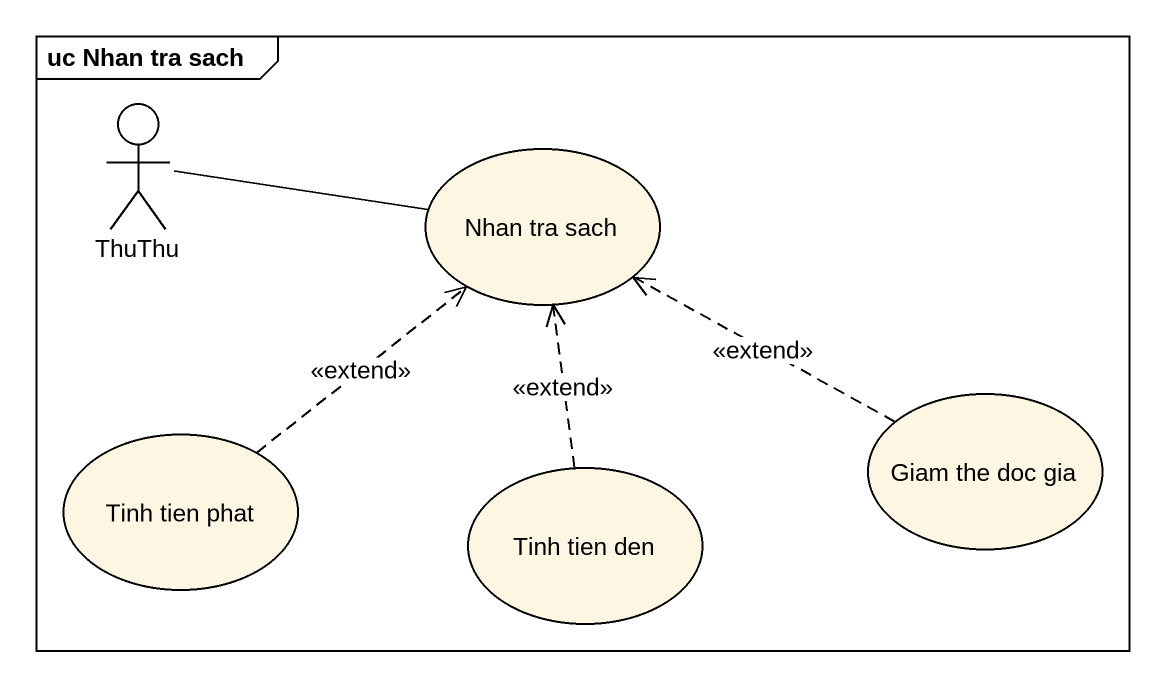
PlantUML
@startuml
mainframe uc Nhan tra sach
actor ThuThu
usecase "Nhan tra sach" as Nhan_tra_sach
usecase "Tinh tien phat" as Tinh_tien_phat
usecase "Giam the doc gia" as Giam_the_doc_gia
usecase "Tinh tien den" as Tinh_tien_den
ThuThu -right- Nhan_tra_sach
Tinh_tien_phat .up.> Nhan_tra_sach : <<extend>>
Giam_the_doc_gia .left.> Nhan_tra_sach : <<extend>>
Tinh_tien_den .up.> Nhan_tra_sach : <<extend>>
@enduml
